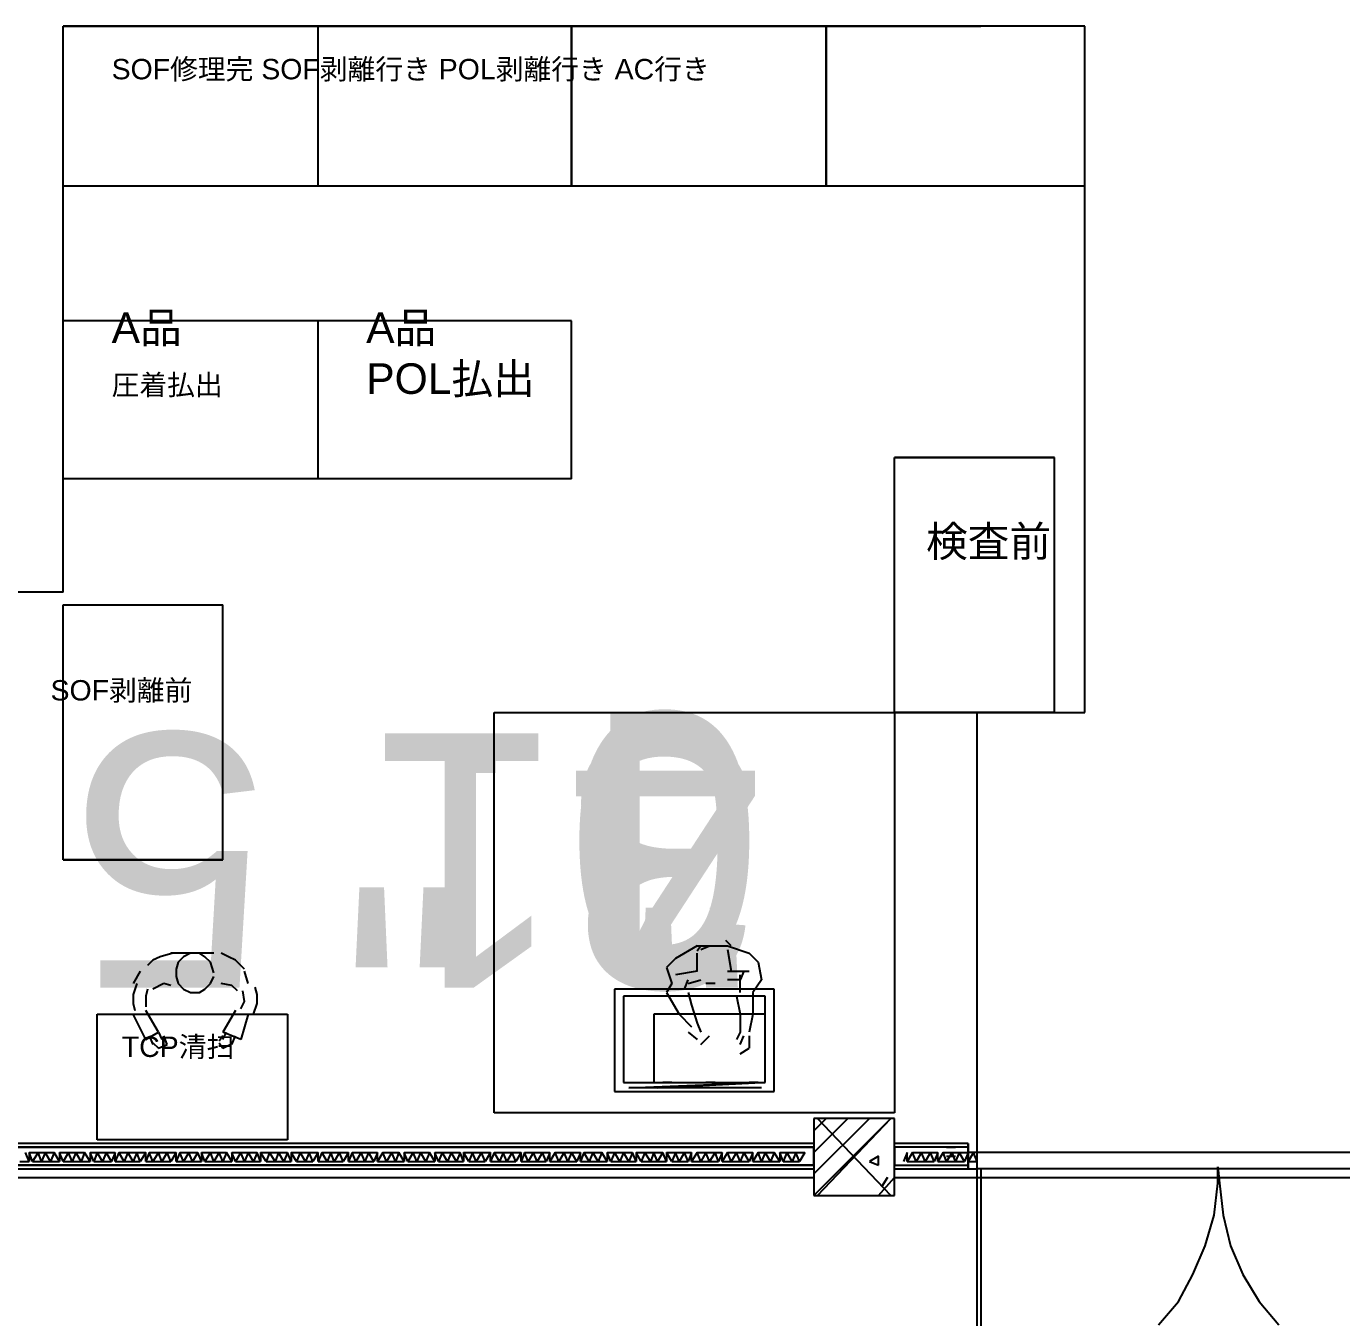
# Model space of a CAD drawing. Header units: millimetres. Extents: x 5 to 415, y 48 to 251.
# Drawn here: x 215.06 to 227.98, y 85.46 to 98.14 of the extents above; entities that cross this region are included whole.
import ezdxf

# ---------------------------------------------------------------- set-up
doc = ezdxf.new("R2010")
doc.units = ezdxf.units.MM
doc.layers.add('P', color=7, linetype='Continuous')
doc.layers.add('T', color=7, linetype='Continuous')

msp = doc.modelspace()

# ---------------------------------------------------------------- linework, layer by layer
at = {"layer": 'P'}
for points in [[(215.424, 98.143), (224.437, 98.143)], [(215.424, 92.587), (215.424, 98.143)], [(225.46, 98.143), (215.424, 98.143)], [(215.424, 96.573), (215.424, 98.143)], [(217.928, 96.573), (217.928, 98.143)], [(217.928, 96.573), (217.928, 98.143)], [(220.416, 98.143), (220.416, 96.573)], [(220.416, 96.573), (220.416, 98.143)], [(220.416, 96.573), (220.416, 98.143)], [(220.416, 98.143), (220.416, 96.573)], [(220.416, 96.573), (220.416, 98.143)], [(222.92, 98.143), (222.92, 96.573)], [(222.92, 96.573), (222.92, 98.143)], [(222.92, 96.573), (222.92, 98.143)], [(222.92, 98.143), (222.92, 96.573)], [(222.92, 96.573), (222.92, 98.143)], [(225.46, 91.405), (225.46, 98.143)], [(225.46, 96.573), (225.46, 98.143)], [(217.928, 96.573), (215.424, 96.573)], [(220.416, 96.573), (217.928, 96.573)], [(222.92, 96.573), (220.416, 96.573)], [(225.46, 96.573), (222.92, 96.573)], [(215.424, 93.698), (215.424, 95.25)], [(217.928, 95.25), (215.424, 95.25)], [(217.928, 93.698), (217.928, 95.25)], [(217.928, 93.698), (217.928, 95.25)], [(220.416, 95.25), (217.928, 95.25)], [(220.416, 93.698), (220.416, 95.25)], [(223.591, 91.405), (223.591, 93.909)], [(223.591, 93.909), (225.16, 93.909)], [(225.16, 93.909), (223.591, 93.909)], [(223.591, 93.909), (225.16, 93.909)], [(225.16, 91.405), (225.16, 93.909)], [(217.928, 93.698), (215.424, 93.698)], [(220.416, 93.698), (217.928, 93.698)], [(215.424, 92.587), (202.089, 92.587)], [(215.424, 89.958), (215.424, 92.463)], [(215.424, 92.463), (216.994, 92.463)], [(216.994, 89.958), (216.994, 92.463)], [(219.657, 91.405), (223.591, 91.405)], [(219.657, 87.471), (219.657, 91.405)], [(223.591, 91.405), (223.591, 87.471)], [(225.16, 91.405), (223.591, 91.405)], [(223.591, 91.405), (225.16, 91.405)], [(224.402, 86.96), (224.402, 91.405)], [(224.402, 91.405), (225.46, 91.405)], [(216.994, 89.958), (215.424, 89.958)], [(215.424, 89.958), (216.994, 89.958)], [(221.985, 89.112), (221.933, 89.165)], [(216.5, 89.041), (216.376, 89.006)], [(216.905, 89.041), (216.482, 89.041)], [(216.676, 89.041), (216.606, 89.006)], [(216.764, 89.041), (216.676, 89.041)], [(216.817, 89.006), (216.764, 89.041)], [(217.047, 89.006), (216.976, 89.041)], [(221.65, 89.112), (221.439, 88.988)], [(221.65, 89.112), (221.95, 89.112)], [(221.686, 89.112), (221.65, 89.059)], [(221.65, 88.865), (221.65, 89.041)], [(221.686, 89.076), (221.774, 89.112)], [(221.774, 89.112), (221.897, 89.112)], [(221.95, 89.112), (222.162, 89.041)], [(221.95, 89.076), (221.985, 88.865)], [(222.162, 89.041), (222.25, 88.953)], [(216.306, 88.971), (216.253, 88.918)], [(216.376, 89.006), (216.306, 88.971)], [(216.553, 88.953), (216.535, 88.882)], [(216.606, 89.006), (216.553, 88.953)], [(216.87, 88.953), (216.817, 89.006)], [(216.905, 88.847), (216.87, 88.953)], [(217.117, 88.971), (217.047, 89.006)], [(217.205, 88.882), (217.117, 88.971)], [(221.439, 88.988), (221.35, 88.9)], [(221.35, 88.9), (221.403, 88.741)], [(222.25, 88.953), (222.285, 88.777)], [(216.182, 88.865), (216.112, 88.741)], [(216.535, 88.882), (216.535, 88.812)], [(216.535, 88.812), (216.553, 88.741)], [(216.87, 88.741), (216.905, 88.812)], [(217.241, 88.741), (217.205, 88.865)], [(221.65, 88.865), (221.439, 88.829)], [(221.527, 88.688), (221.562, 88.777)], [(221.562, 88.741), (221.686, 88.777)], [(221.95, 88.865), (222.162, 88.865)], [(222.074, 88.777), (221.95, 88.777)], [(222.109, 88.865), (222.074, 88.777)], [(222.074, 88.653), (222.074, 88.829)], [(222.285, 88.777), (222.197, 88.653)], [(216.147, 88.741), (216.112, 88.635)], [(216.112, 88.635), (216.112, 88.547)], [(216.253, 88.688), (216.235, 88.618)], [(216.412, 88.741), (216.306, 88.688)], [(216.482, 88.724), (216.412, 88.741)], [(216.553, 88.741), (216.606, 88.688)], [(216.606, 88.688), (216.676, 88.653)], [(216.676, 88.653), (216.764, 88.653)], [(216.764, 88.653), (216.817, 88.688)], [(216.817, 88.688), (216.87, 88.741)], [(217.082, 88.724), (216.976, 88.741)], [(217.135, 88.671), (217.082, 88.724)], [(217.205, 88.565), (217.188, 88.671)], [(217.329, 88.635), (217.311, 88.706)], [(217.329, 88.547), (217.329, 88.635)], [(220.839, 88.688), (220.839, 87.683)], [(222.409, 88.688), (220.839, 88.688)], [(221.403, 88.741), (221.35, 88.653)], [(221.35, 88.653), (221.474, 88.441)], [(221.562, 88.653), (221.597, 88.53)], [(221.827, 88.741), (221.738, 88.741)], [(222.197, 88.653), (222.197, 88.441)], [(222.409, 87.683), (222.409, 88.688)], [(216.112, 88.547), (216.129, 88.477)], [(216.235, 88.618), (216.235, 88.512)], [(217.17, 88.494), (217.205, 88.565)], [(217.293, 88.441), (217.329, 88.547)], [(222.321, 88.618), (220.927, 88.618)], [(220.927, 88.618), (220.927, 87.771)], [(221.597, 88.53), (221.65, 88.353)], [(222.038, 88.618), (222.074, 88.441)], [(222.321, 87.771), (222.321, 88.618)], [(215.759, 88.441), (217.629, 88.441)], [(215.759, 87.207), (215.759, 88.441)], [(216.235, 88.194), (216.112, 88.441)], [(216.359, 88.265), (216.235, 88.477)], [(217.117, 88.477), (216.994, 88.265)], [(217.241, 88.441), (217.17, 88.194)], [(217.629, 88.441), (217.629, 87.207)], [(222.321, 88.441), (221.227, 88.441)], [(221.227, 88.441), (221.227, 87.771)], [(221.474, 88.441), (221.597, 88.318)], [(222.074, 88.441), (222.074, 88.265)], [(222.197, 88.441), (222.162, 88.265)], [(222.321, 87.771), (222.321, 88.441)], [(216.235, 88.194), (216.359, 88.265)], [(216.359, 88.265), (216.394, 88.194)], [(217.17, 88.194), (216.994, 88.265)], [(216.994, 88.194), (217.029, 88.265)], [(221.562, 88.265), (221.65, 88.194)], [(221.65, 88.353), (221.686, 88.265)], [(222.074, 88.265), (222.038, 88.194)], [(216.27, 88.23), (216.306, 88.142)], [(216.306, 88.159), (216.359, 88.106)], [(216.359, 88.106), (216.447, 88.142)], [(216.447, 88.142), (216.412, 88.23)], [(216.994, 88.23), (216.958, 88.177)], [(216.958, 88.159), (216.994, 88.106)], [(216.994, 88.106), (217.064, 88.142)], [(217.082, 88.142), (217.117, 88.23)], [(221.686, 88.142), (221.774, 88.23)], [(222.074, 88.142), (222.109, 88.23)], [(222.162, 88.23), (222.162, 88.106)], [(222.074, 88.053), (222.162, 88.106)], [(220.927, 87.771), (222.321, 87.771)], [(220.98, 87.718), (222.285, 87.771)], [(221.227, 87.771), (222.321, 87.771)], [(221.262, 87.718), (222.285, 87.771)], [(221.315, 87.771), (221.403, 87.771)], [(221.403, 87.771), (221.315, 87.771)], [(221.827, 87.771), (221.738, 87.771)], [(221.738, 87.771), (221.827, 87.771)], [(222.25, 87.771), (222.162, 87.771)], [(222.162, 87.771), (222.25, 87.771)], [(222.25, 87.771), (222.162, 87.771)], [(222.162, 87.771), (222.25, 87.771)], [(220.839, 87.683), (222.409, 87.683)], [(222.285, 87.718), (220.98, 87.718)], [(222.285, 87.718), (221.262, 87.718)], [(223.591, 87.471), (219.657, 87.471)], [(222.797, 87.295), (222.92, 87.418)], [(222.797, 87.083), (223.132, 87.418)], [(222.797, 86.872), (223.344, 87.418)], [(222.797, 86.66), (223.555, 87.418)], [(222.797, 87.418), (222.797, 86.66)], [(223.591, 87.418), (222.797, 87.418)], [(223.555, 86.66), (222.832, 87.418)], [(222.832, 86.66), (223.555, 87.418)], [(223.591, 86.66), (223.591, 87.418)], [(222.797, 87.171), (210.432, 87.171)], [(222.797, 87.136), (210.432, 87.136)], [(210.432, 87.136), (222.797, 87.136)], [(217.629, 87.207), (215.759, 87.207)], [(222.797, 86.96), (222.797, 87.136)], [(224.314, 87.171), (223.591, 87.171)], [(223.591, 87.136), (223.591, 86.96)], [(224.314, 87.136), (223.591, 87.136)], [(224.314, 87.136), (223.591, 87.136)], [(224.102, 87.136), (224.19, 87.136)], [(224.314, 87.171), (224.314, 86.924)], [(224.314, 86.924), (224.314, 87.171)], [(224.314, 87.171), (224.314, 86.924)], [(224.314, 87.171), (224.314, 86.924)], [(224.314, 86.924), (224.314, 87.171)], [(224.314, 87.171), (224.314, 86.924)], [(210.432, 86.96), (222.797, 86.96)], [(222.797, 86.96), (210.432, 86.96)], [(215, 86.995), (215.089, 86.995)], [(215.089, 86.995), (215.053, 87.083)], [(215.089, 87.083), (215.177, 87.083)], [(215.124, 86.995), (215.089, 87.083)], [(215.089, 87.083), (215.089, 86.995)], [(215.177, 87.083), (215.124, 86.995)], [(215.124, 86.995), (215.212, 86.995)], [(215.177, 87.083), (215.247, 87.083)], [(215.212, 86.995), (215.177, 87.083)], [(215.247, 87.083), (215.212, 86.995)], [(215.212, 86.995), (215.3, 86.995)], [(215.247, 87.083), (215.336, 87.083)], [(215.3, 86.995), (215.247, 87.083)], [(215.336, 87.083), (215.3, 86.995)], [(215.3, 86.995), (215.388, 86.995)], [(215.388, 86.995), (215.336, 87.083)], [(215.388, 87.083), (215.477, 87.083)], [(215.424, 86.995), (215.388, 87.083)], [(215.388, 87.083), (215.388, 86.995)], [(215.477, 87.083), (215.424, 86.995)], [(215.424, 86.995), (215.512, 86.995)], [(215.477, 87.083), (215.547, 87.083)], [(215.512, 86.995), (215.477, 87.083)], [(215.547, 87.083), (215.512, 86.995)], [(215.512, 86.995), (215.6, 86.995)], [(215.547, 87.083), (215.635, 87.083)], [(215.6, 86.995), (215.547, 87.083)], [(215.635, 87.083), (215.6, 86.995)], [(215.6, 86.995), (215.688, 86.995)], [(215.688, 86.995), (215.635, 87.083)], [(215.688, 87.083), (215.759, 87.083)], [(215.724, 86.995), (215.688, 87.083)], [(215.688, 87.083), (215.688, 86.995)], [(215.759, 87.083), (215.724, 86.995)], [(215.724, 86.995), (215.812, 86.995)], [(215.759, 87.083), (215.847, 87.083)], [(215.812, 86.995), (215.759, 87.083)], [(215.847, 87.083), (215.812, 86.995)], [(215.812, 86.995), (215.9, 86.995)], [(215.847, 87.083), (215.935, 87.083)], [(215.9, 86.995), (215.847, 87.083)], [(215.935, 87.083), (215.9, 86.995)], [(215.971, 87.083), (215.935, 86.995)], [(215.935, 86.995), (215.935, 87.083)], [(215.935, 86.995), (216.023, 86.995)], [(215.971, 87.083), (216.059, 87.083)], [(216.023, 86.995), (215.971, 87.083)], [(216.059, 87.083), (216.023, 86.995)], [(216.023, 86.995), (216.112, 86.995)], [(216.059, 87.083), (216.147, 87.083)], [(216.112, 86.995), (216.059, 87.083)], [(216.147, 87.083), (216.112, 86.995)], [(216.112, 86.995), (216.182, 86.995)], [(216.147, 87.083), (216.235, 87.083)], [(216.182, 86.995), (216.147, 87.083)], [(216.235, 87.083), (216.182, 86.995)], [(216.27, 87.083), (216.235, 86.995)], [(216.235, 86.995), (216.235, 87.083)], [(216.235, 86.995), (216.306, 86.995)], [(216.27, 87.083), (216.359, 87.083)], [(216.306, 86.995), (216.27, 87.083)], [(216.359, 87.083), (216.306, 86.995)], [(216.306, 86.995), (216.394, 86.995)], [(216.359, 87.083), (216.447, 87.083)], [(216.394, 86.995), (216.359, 87.083)], [(216.447, 87.083), (216.394, 86.995)], [(216.394, 86.995), (216.482, 86.995)], [(216.447, 87.083), (216.535, 87.083)], [(216.482, 86.995), (216.447, 87.083)], [(216.535, 87.083), (216.482, 86.995)], [(216.57, 87.083), (216.535, 86.995)], [(216.535, 86.995), (216.535, 87.083)], [(216.535, 86.995), (216.606, 86.995)], [(216.57, 87.083), (216.658, 87.083)], [(216.606, 86.995), (216.57, 87.083)], [(216.658, 87.083), (216.606, 86.995)], [(216.606, 86.995), (216.694, 86.995)], [(216.658, 87.083), (216.747, 87.083)], [(216.694, 86.995), (216.658, 87.083)], [(216.747, 87.083), (216.694, 86.995)], [(216.694, 86.995), (216.782, 86.995)], [(216.782, 86.995), (216.747, 87.083)], [(216.782, 87.083), (216.87, 87.083)], [(216.817, 86.995), (216.782, 87.083)], [(216.782, 87.083), (216.782, 86.995)], [(216.87, 87.083), (216.817, 86.995)], [(216.817, 86.995), (216.905, 86.995)], [(216.87, 87.083), (216.958, 87.083)], [(216.905, 86.995), (216.87, 87.083)], [(216.958, 87.083), (216.905, 86.995)], [(216.905, 86.995), (216.994, 86.995)], [(216.958, 87.083), (217.029, 87.083)], [(216.994, 86.995), (216.958, 87.083)], [(217.029, 87.083), (216.994, 86.995)], [(216.994, 86.995), (217.082, 86.995)], [(217.082, 86.995), (217.029, 87.083)], [(217.082, 87.083), (217.17, 87.083)], [(217.117, 86.995), (217.082, 87.083)], [(217.082, 87.083), (217.082, 86.995)], [(217.17, 87.083), (217.117, 86.995)], [(217.117, 86.995), (217.205, 86.995)], [(217.17, 87.083), (217.241, 87.083)], [(217.205, 86.995), (217.17, 87.083)], [(217.241, 87.083), (217.205, 86.995)], [(217.205, 86.995), (217.293, 86.995)], [(217.241, 87.083), (217.329, 87.083)], [(217.293, 86.995), (217.241, 87.083)], [(217.329, 87.083), (217.293, 86.995)], [(217.293, 86.995), (217.364, 86.995)], [(217.364, 86.995), (217.329, 87.083)], [(217.364, 87.083), (217.452, 87.083)], [(217.417, 86.995), (217.364, 87.083)], [(217.364, 87.083), (217.364, 86.995)], [(217.452, 87.083), (217.417, 86.995)], [(217.417, 86.995), (217.505, 86.995)], [(217.452, 87.083), (217.54, 87.083)], [(217.505, 86.995), (217.452, 87.083)], [(217.54, 87.083), (217.505, 86.995)], [(217.505, 86.995), (217.593, 86.995)], [(217.54, 87.083), (217.629, 87.083)], [(217.593, 86.995), (217.54, 87.083)], [(217.629, 87.083), (217.593, 86.995)], [(217.593, 86.995), (217.664, 86.995)], [(217.664, 86.995), (217.629, 87.083)], [(217.664, 87.083), (217.752, 87.083)], [(217.717, 86.995), (217.664, 87.083)], [(217.664, 87.083), (217.664, 86.995)], [(217.752, 87.083), (217.717, 86.995)], [(217.717, 86.995), (217.805, 86.995)], [(217.752, 87.083), (217.84, 87.083)], [(217.805, 86.995), (217.752, 87.083)], [(217.84, 87.083), (217.805, 86.995)], [(217.805, 86.995), (217.876, 86.995)], [(217.84, 87.083), (217.928, 87.083)], [(217.876, 86.995), (217.84, 87.083)], [(217.928, 87.083), (217.876, 86.995)], [(217.964, 87.083), (217.928, 86.995)], [(217.928, 86.995), (217.928, 87.083)], [(217.928, 86.995), (218.017, 86.995)], [(217.964, 87.083), (218.052, 87.083)], [(218.017, 86.995), (217.964, 87.083)], [(218.052, 87.083), (218.017, 86.995)], [(218.017, 86.995), (218.087, 86.995)], [(218.052, 87.083), (218.14, 87.083)], [(218.087, 86.995), (218.052, 87.083)], [(218.14, 87.083), (218.087, 86.995)], [(218.087, 86.995), (218.175, 86.995)], [(218.14, 87.083), (218.228, 87.083)], [(218.175, 86.995), (218.14, 87.083)], [(218.228, 87.083), (218.175, 86.995)], [(218.264, 87.083), (218.228, 86.995)], [(218.228, 86.995), (218.228, 87.083)], [(218.228, 86.995), (218.299, 86.995)], [(218.264, 87.083), (218.352, 87.083)], [(218.299, 86.995), (218.264, 87.083)], [(218.352, 87.083), (218.299, 86.995)], [(218.299, 86.995), (218.387, 86.995)], [(218.352, 87.083), (218.422, 87.083)], [(218.387, 86.995), (218.352, 87.083)], [(218.422, 87.083), (218.387, 86.995)], [(218.387, 86.995), (218.475, 86.995)], [(218.422, 87.083), (218.511, 87.083)], [(218.475, 86.995), (218.422, 87.083)], [(218.511, 87.083), (218.475, 86.995)], [(218.563, 87.083), (218.511, 86.995)], [(218.511, 86.995), (218.511, 87.083)], [(218.511, 86.995), (218.599, 86.995)], [(218.563, 87.083), (218.652, 87.083)], [(218.599, 86.995), (218.563, 87.083)], [(218.652, 87.083), (218.599, 86.995)], [(218.599, 86.995), (218.687, 86.995)], [(218.652, 87.083), (218.722, 87.083)], [(218.687, 86.995), (218.652, 87.083)], [(218.722, 87.083), (218.687, 86.995)], [(218.687, 86.995), (218.775, 86.995)], [(218.775, 86.995), (218.722, 87.083)], [(218.775, 87.083), (218.863, 87.083)], [(218.81, 86.995), (218.775, 87.083)], [(218.775, 87.083), (218.775, 86.995)], [(218.863, 87.083), (218.81, 86.995)], [(218.81, 86.995), (218.899, 86.995)], [(218.863, 87.083), (218.934, 87.083)], [(218.899, 86.995), (218.863, 87.083)], [(218.934, 87.083), (218.899, 86.995)], [(218.899, 86.995), (218.987, 86.995)], [(218.934, 87.083), (219.022, 87.083)], [(218.987, 86.995), (218.934, 87.083)], [(219.022, 87.083), (218.987, 86.995)], [(218.987, 86.995), (219.075, 86.995)], [(219.075, 86.995), (219.022, 87.083)], [(219.075, 87.083), (219.146, 87.083)], [(219.11, 86.995), (219.075, 87.083)], [(219.075, 87.083), (219.075, 86.995)], [(219.146, 87.083), (219.11, 86.995)], [(219.11, 86.995), (219.198, 86.995)], [(219.146, 87.083), (219.234, 87.083)], [(219.198, 86.995), (219.146, 87.083)], [(219.234, 87.083), (219.198, 86.995)], [(219.198, 86.995), (219.287, 86.995)], [(219.234, 87.083), (219.322, 87.083)], [(219.287, 86.995), (219.234, 87.083)], [(219.322, 87.083), (219.287, 86.995)], [(219.287, 86.995), (219.357, 86.995)], [(219.357, 86.995), (219.322, 87.083)], [(219.357, 87.083), (219.445, 87.083)], [(219.41, 86.995), (219.357, 87.083)], [(219.357, 87.083), (219.357, 86.995)], [(219.445, 87.083), (219.41, 86.995)], [(219.41, 86.995), (219.481, 86.995)], [(219.445, 87.083), (219.534, 87.083)], [(219.481, 86.995), (219.445, 87.083)], [(219.534, 87.083), (219.481, 86.995)], [(219.481, 86.995), (219.569, 86.995)], [(219.534, 87.083), (219.622, 87.083)], [(219.569, 86.995), (219.534, 87.083)], [(219.622, 87.083), (219.569, 86.995)], [(219.657, 87.083), (219.622, 86.995)], [(219.622, 86.995), (219.622, 87.083)], [(219.622, 86.995), (219.71, 86.995)], [(219.657, 87.083), (219.745, 87.083)], [(219.71, 86.995), (219.657, 87.083)], [(219.745, 87.083), (219.71, 86.995)], [(219.71, 86.995), (219.781, 86.995)], [(219.745, 87.083), (219.833, 87.083)], [(219.781, 86.995), (219.745, 87.083)], [(219.833, 87.083), (219.781, 86.995)], [(219.781, 86.995), (219.869, 86.995)], [(219.833, 87.083), (219.922, 87.083)], [(219.869, 86.995), (219.833, 87.083)], [(219.922, 87.083), (219.869, 86.995)], [(219.957, 87.083), (219.922, 86.995)], [(219.922, 86.995), (219.922, 87.083)], [(219.922, 86.995), (219.992, 86.995)], [(219.957, 87.083), (220.045, 87.083)], [(219.992, 86.995), (219.957, 87.083)], [(220.045, 87.083), (219.992, 86.995)], [(219.992, 86.995), (220.08, 86.995)], [(220.045, 87.083), (220.133, 87.083)], [(220.08, 86.995), (220.045, 87.083)], [(220.133, 87.083), (220.08, 86.995)], [(220.08, 86.995), (220.169, 86.995)], [(220.133, 87.083), (220.204, 87.083)], [(220.169, 86.995), (220.133, 87.083)], [(220.204, 87.083), (220.169, 86.995)], [(220.257, 87.083), (220.204, 86.995)], [(220.204, 86.995), (220.204, 87.083)], [(220.204, 86.995), (220.292, 86.995)], [(220.257, 87.083), (220.345, 87.083)], [(220.292, 86.995), (220.257, 87.083)], [(220.345, 87.083), (220.292, 86.995)], [(220.292, 86.995), (220.38, 86.995)], [(220.345, 87.083), (220.416, 87.083)], [(220.38, 86.995), (220.345, 87.083)], [(220.416, 87.083), (220.38, 86.995)], [(220.38, 86.995), (220.468, 86.995)], [(220.416, 87.083), (220.504, 87.083)], [(220.468, 86.995), (220.416, 87.083)], [(220.504, 87.083), (220.468, 86.995)], [(220.539, 87.083), (220.504, 86.995)], [(220.504, 86.995), (220.504, 87.083)], [(220.504, 86.995), (220.592, 86.995)], [(220.539, 87.083), (220.627, 87.083)], [(220.592, 86.995), (220.539, 87.083)], [(220.627, 87.083), (220.592, 86.995)], [(220.592, 86.995), (220.68, 86.995)], [(220.627, 87.083), (220.715, 87.083)], [(220.68, 86.995), (220.627, 87.083)], [(220.715, 87.083), (220.68, 86.995)], [(220.68, 86.995), (220.768, 86.995)], [(220.768, 86.995), (220.715, 87.083)], [(220.768, 87.083), (220.839, 87.083)], [(220.804, 86.995), (220.768, 87.083)], [(220.768, 87.083), (220.768, 86.995)], [(220.839, 87.083), (220.804, 86.995)], [(220.804, 86.995), (220.892, 86.995)], [(220.839, 87.083), (220.927, 87.083)], [(220.892, 86.995), (220.839, 87.083)], [(220.927, 87.083), (220.892, 86.995)], [(220.892, 86.995), (220.98, 86.995)], [(220.927, 87.083), (221.015, 87.083)], [(220.98, 86.995), (220.927, 87.083)], [(221.015, 87.083), (220.98, 86.995)], [(220.98, 86.995), (221.051, 86.995)], [(221.051, 86.995), (221.015, 87.083)], [(221.051, 87.083), (221.139, 87.083)], [(221.103, 86.995), (221.051, 87.083)], [(221.051, 87.083), (221.051, 86.995)], [(221.139, 87.083), (221.103, 86.995)], [(221.103, 86.995), (221.192, 86.995)], [(221.139, 87.083), (221.227, 87.083)], [(221.192, 86.995), (221.139, 87.083)], [(221.227, 87.083), (221.192, 86.995)], [(221.192, 86.995), (221.262, 86.995)], [(221.227, 87.083), (221.315, 87.083)], [(221.262, 86.995), (221.227, 87.083)], [(221.315, 87.083), (221.262, 86.995)], [(221.262, 86.995), (221.35, 86.995)], [(221.35, 86.995), (221.315, 87.083)], [(221.35, 87.083), (221.439, 87.083)], [(221.403, 86.995), (221.35, 87.083)], [(221.35, 87.083), (221.35, 86.995)], [(221.439, 87.083), (221.403, 86.995)], [(221.403, 86.995), (221.474, 86.995)], [(221.439, 87.083), (221.527, 87.083)], [(221.474, 86.995), (221.439, 87.083)], [(221.527, 87.083), (221.474, 86.995)], [(221.474, 86.995), (221.562, 86.995)], [(221.527, 87.083), (221.597, 87.083)], [(221.562, 86.995), (221.527, 87.083)], [(221.597, 87.083), (221.562, 86.995)], [(221.65, 87.083), (221.597, 86.995)], [(221.597, 86.995), (221.597, 87.083)], [(221.597, 86.995), (221.686, 86.995)], [(221.65, 87.083), (221.738, 87.083)], [(221.686, 86.995), (221.65, 87.083)], [(221.738, 87.083), (221.686, 86.995)], [(221.686, 86.995), (221.774, 86.995)], [(221.738, 87.083), (221.827, 87.083)], [(221.774, 86.995), (221.738, 87.083)], [(221.827, 87.083), (221.774, 86.995)], [(221.774, 86.995), (221.862, 86.995)], [(221.827, 87.083), (221.897, 87.083)], [(221.862, 86.995), (221.827, 87.083)], [(221.897, 87.083), (221.862, 86.995)], [(221.95, 87.083), (221.897, 86.995)], [(221.897, 86.995), (221.897, 87.083)], [(221.897, 86.995), (221.985, 86.995)], [(221.95, 87.083), (222.038, 87.083)], [(221.985, 86.995), (221.95, 87.083)], [(222.038, 87.083), (221.985, 86.995)], [(221.985, 86.995), (222.074, 86.995)], [(222.038, 87.083), (222.109, 87.083)], [(222.074, 86.995), (222.038, 87.083)], [(222.109, 87.083), (222.074, 86.995)], [(222.074, 86.995), (222.162, 86.995)], [(222.109, 87.083), (222.197, 87.083)], [(222.162, 86.995), (222.109, 87.083)], [(222.197, 87.083), (222.162, 86.995)], [(222.25, 87.083), (222.197, 86.995)], [(222.197, 86.995), (222.197, 87.083)], [(222.197, 86.995), (222.285, 86.995)], [(222.25, 87.083), (222.321, 87.083)], [(222.285, 86.995), (222.25, 87.083)], [(222.321, 87.083), (222.285, 86.995)], [(222.285, 86.995), (222.373, 86.995)], [(222.321, 87.083), (222.409, 87.083)], [(222.373, 86.995), (222.321, 87.083)], [(222.409, 87.083), (222.373, 86.995)], [(222.373, 86.995), (222.462, 86.995)], [(222.462, 86.995), (222.409, 87.083)], [(222.462, 87.083), (222.532, 87.083)], [(222.497, 86.995), (222.462, 87.083)], [(222.462, 87.083), (222.462, 86.995)], [(222.532, 87.083), (222.497, 86.995)], [(222.497, 86.995), (222.585, 86.995)], [(222.532, 87.083), (222.62, 87.083)], [(222.585, 86.995), (222.532, 87.083)], [(222.62, 87.083), (222.585, 86.995)], [(222.585, 86.995), (222.656, 86.995)], [(222.62, 87.083), (222.709, 87.083)], [(222.656, 86.995), (222.62, 87.083)], [(222.709, 87.083), (222.656, 86.995)], [(223.432, 87.048), (223.344, 86.995)], [(223.344, 86.995), (223.432, 86.96)], [(223.432, 86.96), (223.432, 87.048)], [(223.591, 86.96), (224.314, 86.96)], [(223.591, 86.96), (224.314, 86.96)], [(223.714, 87.083), (223.679, 86.995)], [(223.767, 87.083), (223.714, 86.995)], [(223.714, 86.995), (223.714, 87.083)], [(223.714, 86.995), (223.802, 86.995)], [(223.767, 87.083), (223.855, 87.083)], [(223.802, 86.995), (223.767, 87.083)], [(223.855, 87.083), (223.802, 86.995)], [(223.802, 86.995), (223.89, 86.995)], [(223.855, 87.083), (223.943, 87.083)], [(223.89, 86.995), (223.855, 87.083)], [(223.943, 87.083), (223.89, 86.995)], [(223.89, 86.995), (223.979, 86.995)], [(223.943, 87.083), (224.014, 87.083)], [(223.979, 86.995), (223.943, 87.083)], [(224.014, 87.083), (223.979, 86.995)], [(224.067, 87.083), (224.014, 86.995)], [(224.014, 86.995), (224.014, 87.083)], [(224.014, 86.995), (224.102, 86.995)], [(224.067, 87.083), (224.155, 87.083)], [(224.102, 86.995), (224.067, 87.083)], [(224.155, 87.083), (224.102, 86.995)], [(224.102, 87.048), (224.19, 87.048)], [(224.102, 86.995), (224.19, 86.995)], [(224.102, 86.96), (224.19, 86.96)], [(224.155, 87.083), (224.226, 87.083)], [(224.19, 86.995), (224.155, 87.083)], [(224.226, 87.083), (224.19, 86.995)], [(224.19, 86.995), (224.278, 86.995)], [(224.226, 87.083), (224.314, 87.083)], [(224.278, 86.995), (224.226, 87.083)], [(224.314, 87.083), (224.278, 86.995)], [(224.402, 87.083), (224.314, 87.083)], [(224.314, 87.083), (224.314, 86.924)], [(224.367, 87.083), (224.314, 86.995)], [(224.314, 86.995), (224.314, 87.083)], [(224.314, 86.995), (224.402, 86.995)], [(224.402, 86.995), (224.367, 87.083)], [(229.094, 87.083), (224.402, 87.083)], [(224.402, 86.924), (224.402, 87.083)], [(210.432, 86.924), (222.797, 86.924)], [(210.432, 86.836), (222.797, 86.836)], [(223.432, 86.66), (223.591, 86.836)], [(223.52, 86.836), (223.467, 86.748)], [(223.467, 86.748), (223.52, 86.836)], [(223.591, 86.924), (224.314, 86.924)], [(223.591, 86.836), (235.955, 86.836)], [(224.314, 86.924), (224.402, 86.924)], [(229.094, 86.924), (224.402, 86.924)], [(224.402, 84.878), (224.402, 86.924)], [(224.437, 86.924), (224.437, 84.878)], [(226.766, 86.783), (226.766, 86.942)], [(226.766, 86.942), (226.783, 86.783)], [(226.73, 86.466), (226.766, 86.783)], [(226.783, 86.783), (226.818, 86.466)], [(222.797, 86.66), (223.591, 86.66)], [(226.642, 86.166), (226.73, 86.466)], [(226.818, 86.466), (226.889, 86.166)], [(226.519, 85.884), (226.642, 86.166)], [(226.889, 86.166), (227.013, 85.884)], [(226.378, 85.619), (226.519, 85.884)], [(227.013, 85.884), (227.171, 85.619)], [(226.183, 85.39), (226.378, 85.619)], [(227.171, 85.619), (227.365, 85.39)]]:
    msp.add_lwpolyline(points, dxfattribs=at)

# ---------------------------------------------------------------- texts
at = {"layer": 'T', "attachment_point": 7}
for s, insert, char_height in [('{\\fArial|b0|i0|c0|p18;SOF修理完 SOF剥離行き POL剥離行き AC行き}', (215.9, 97.6), 0.2), ('{\\fArial|b0|i0|c0|p18;A品}', (215.9, 95), 0.3), ('{\\fArial|b0|i0|c0|p18;A品}', (218.4, 95), 0.3), ('{\\fArial|b0|i0|c0|p18;POL払出}', (218.4, 94.5), 0.3), ('{\\fArial|b0|i0|c0|p18;圧着払出}', (215.9, 94.5), 0.2), ('{\\fArial|b0|i0|c0|p18;検査前}', (223.9, 92.9), 0.3), ('{\\fArial|b0|i0|c0|p18;SOF剥離前}', (215.3, 91.5), 0.2), ('{\\fArial|b0|i0|c0|p18;TCP清扫}', (216, 88), 0.2)]:
    msp.add_mtext(s, dxfattribs=dict(at, insert=insert, char_height=char_height))
at = {"layer": 'T', "char_height": 2.5, "attachment_point": 1, "rotation": 180}
for s, insert in [('{\\fArial|b0|i0|c0|p18;4 "}', (222.3, 88.9)), ('{\\fArial|b0|i0|c0|p18;0}', (222.3, 88.9)), ('{\\fArial|b0|i0|c0|p18;31 5}', (222.3, 88.7)), ('{\\fArial|b0|i0|c0|p18;" .}', (222.2, 88.7))]:
    msp.add_mtext(s, dxfattribs=dict(at, insert=insert))

doc.saveas('drawing.dxf')
